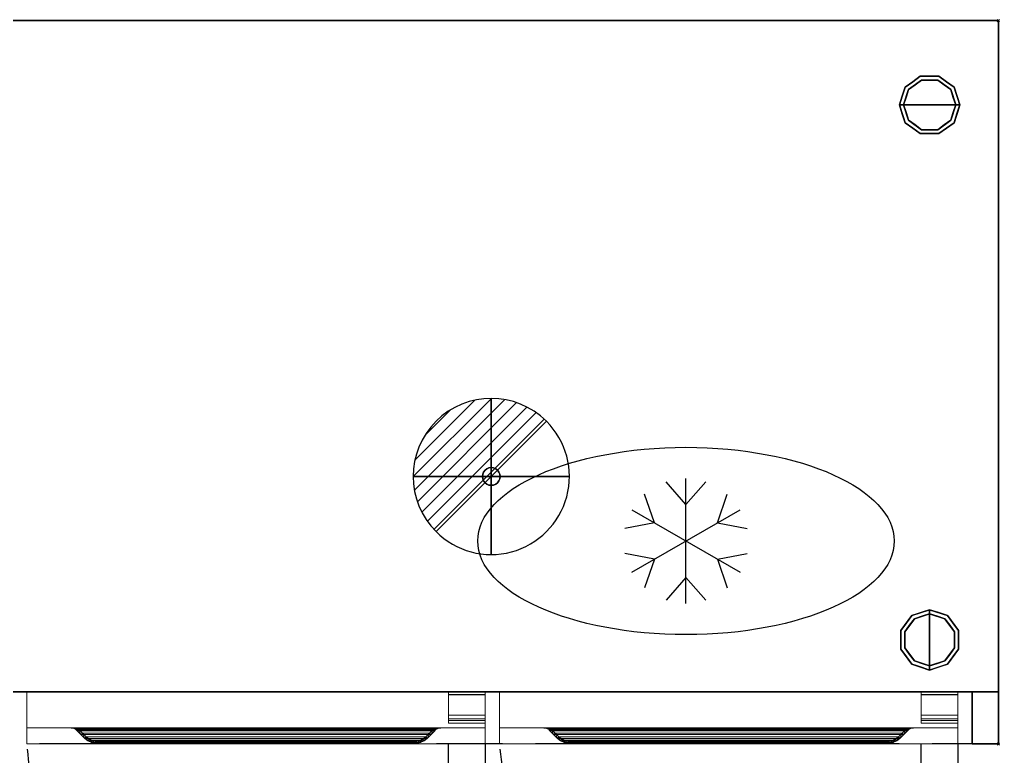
# Model space of a CAD drawing. Header units: millimetres. Extents: x -1 to 2250, y -1098 to 1.
# Drawn here: x 1309 to 2250, y -707 to 1 of the extents above; entities that cross this region are included whole.
import ezdxf

# ---------------------------------------------------------------- set-up
doc = ezdxf.new("R2010")
doc.units = ezdxf.units.MM
doc.header["$PDMODE"] = 3
doc.linetypes.add('NASCOSTA', pattern=[9.525, 6.35, -3.175])
for name, color, linetype in [('IQ_200_3D', 1, 'Continuous'), ('IQ_204_2D', 7, 'Continuous'), ('IQ_204_3D', 7, 'Continuous'), ('IQ_CON_DRAIN_INT', 7, 'Continuous'), ('IQ_INS_3D', 3, 'Continuous')]:
    doc.layers.add(name, color=color, linetype=linetype)

# ---------------------------------------------------------------- blocks, each defined once
blk = doc.blocks.new('hpp_sd_r_2d')
at = {"layer": 'IQ_204_2D', "linetype": 'NASCOSTA', "ltscale": 10}
for p, q in [((405, -403), (405, 0)), ((440, 0), (440, -403)), ((440, -403), (405, -403))]:
    blk.add_line(p, q, dxfattribs=at)
blk.add_arc((441, 38.39), 442.86, 185.62267, 265.33696, dxfattribs=at)
blk = doc.blocks.new('hpp_sd_r_3d')
at = {"layer": 'IQ_200_3D', "lineweight": 9}
mesh = blk.add_polyface(dxfattribs=at)
corners = [(0, -50, 568.83), (0, -50, 47), (0, 0, 47), (0, 0, 675), (0, -34.6, 675), (0, -34.6, 626.33)]
mesh.append_faces([[corners[k] for k in face] for face in [(5, 3, 0)]], dxfattribs={"vtx0": -1, "vtx1": -1})
mesh.append_faces([[corners[k] for k in face] for face in [(5, 4, 3)]], dxfattribs={"vtx2": -1})
mesh.append_faces([[corners[k] for k in face] for face in [(3, 2, 1, 0)]], dxfattribs={"vtx3": -1})
mesh = blk.add_polyface(dxfattribs=at)
corners = [(0, 0, 47), (0, -50, 47), (440, -50, 47), (440, 0, 47)]
mesh.append_faces([[corners[k] for k in face] for face in [(3, 2, 1, 0)]])
mesh = blk.add_polyface(dxfattribs=at)
corners = [(0, 0, 675), (0, 0, 47), (440, 0, 47), (440, 0, 675)]
mesh.append_faces([[corners[k] for k in face] for face in [(3, 2, 1, 0)]])
mesh = blk.add_polyface(dxfattribs=at)
corners = [(0, -34.6, 675), (0, 0, 675), (440, 0, 675), (440, -34.6, 675)]
mesh.append_faces([[corners[k] for k in face] for face in [(3, 2, 1, 0)]])
mesh = blk.add_polyface(dxfattribs=at)
corners = [(440, -50, 568.83), (440, -34.6, 626.33), (440, -34.6, 675), (440, 0, 675), (440, 0, 47), (440, -50, 47)]
mesh.append_faces([[corners[k] for k in face] for face in [(4, 3, 1, 0)]], dxfattribs={"vtx1": -1, "vtx3": -1})
mesh.append_faces([[corners[k] for k in face] for face in [(3, 2, 1), (0, 5, 4)]], dxfattribs={"vtx2": -1})
mesh = blk.add_polyface(dxfattribs=at)
corners = [(440, -34.6, 626.33), (0, -34.6, 626.33), (0, -34.6, 675), (440, -34.6, 675), (48.27, -34.6, 656.6), (391.73, -34.6, 656.6), (392.86, -34.6, 657.73), (395.04, -34.6, 659.62), (397.47, -34.6, 661.17), (400.09, -34.6, 662.35), (39.91, -34.6, 662.35), (42.53, -34.6, 661.17), (44.96, -34.6, 659.62), (47.14, -34.6, 657.73)]
mesh.append_faces([[corners[k] for k in face] for face in [(10, 13, 12, 11)]], dxfattribs={"vtx0": -1})
mesh.append_faces([[corners[k] for k in face] for face in [(13, 10, 1, 4)]], dxfattribs={"vtx0": -1, "vtx1": -1, "vtx2": -1})
mesh.append_faces([[corners[k] for k in face] for face in [(9, 3, 2, 10), (9, 0, 3)]], dxfattribs={"vtx0": -1, "vtx2": -1})
mesh.append_faces([[corners[k] for k in face] for face in [(7, 6, 9, 8)]], dxfattribs={"vtx1": -1})
mesh.append_faces([[corners[k] for k in face] for face in [(2, 1, 10)]], dxfattribs={"vtx1": -1, "vtx2": -1})
mesh.append_faces([[corners[k] for k in face] for face in [(6, 5, 0, 9)]], dxfattribs={"vtx1": -1, "vtx2": -1, "vtx3": -1})
mesh.append_faces([[corners[k] for k in face] for face in [(1, 0, 5, 4)]], dxfattribs={"vtx1": -1, "vtx3": -1})
mesh = blk.add_polyface(dxfattribs=at)
corners = [(0, -50, 568.83), (0, -34.6, 626.33), (440, -34.6, 626.33), (440, -50, 568.83)]
mesh.append_faces([[corners[k] for k in face] for face in [(3, 2, 1, 0)]])
mesh = blk.add_polyface(dxfattribs=at)
corners = [(48.27, -37.26, 656.6), (47.73, -36.73, 657.14), (47.14, -36.25, 657.73), (45.05, -35.22, 659.55), (42.6, -34.74, 661.13), (39.91, -34.6, 662.35), (400.09, -34.6, 662.35), (397.4, -34.74, 661.13), (394.95, -35.22, 659.55), (392.86, -36.25, 657.73), (392.27, -36.73, 657.14), (391.73, -37.26, 656.6)]
mesh.append_faces([[corners[k] for k in face] for face in [(5, 4, 7, 6)]], dxfattribs={"vtx1": -1})
mesh.append_faces([[corners[k] for k in face] for face in [(4, 3, 8, 7), (9, 8, 3, 2), (2, 1, 10, 9)]], dxfattribs={"vtx1": -1, "vtx3": -1})
mesh.append_faces([[corners[k] for k in face] for face in [(1, 0, 11, 10)]], dxfattribs={"vtx3": -1})
mesh = blk.add_polyface(dxfattribs=at)
corners = [(39.91, -34.6, 662.35), (42.6, -34.74, 661.13), (45.05, -35.22, 659.55), (47.14, -36.25, 657.73), (47.14, -34.6, 657.73), (44.96, -34.6, 659.62), (42.53, -34.6, 661.17), (41, -34.66, 661.86), (47.14, -35.09, 657.73), (41.02, -34.6, 661.85)]
mesh.append_faces([[corners[k] for k in face] for face in [(8, 5, 4)]], dxfattribs={"vtx0": -1})
mesh.append_faces([[corners[k] for k in face] for face in [(2, 5, 8)]], dxfattribs={"vtx0": -1, "vtx1": -1, "vtx2": -1})
mesh.append_faces([[corners[k] for k in face] for face in [(1, 6, 5), (6, 1, 7)]], dxfattribs={"vtx0": -1, "vtx2": -1})
mesh.append_faces([[corners[k] for k in face] for face in [(2, 1, 5), (9, 6, 7)]], dxfattribs={"vtx1": -1, "vtx2": -1})
mesh.append_faces([[corners[k] for k in face] for face in [(8, 3, 2), (7, 0, 9)]], dxfattribs={"vtx2": -1})
mesh = blk.add_polyface(dxfattribs=at)
corners = [(47.14, -34.6, 657.73), (47.14, -36.25, 657.73), (47.73, -36.73, 657.14), (48.27, -37.26, 656.6), (51.89, -41.01, 652.98), (55.64, -44.62, 649.23), (58.6, -46.91, 646.27), (61.95, -48.61, 642.92), (65.55, -49.65, 639.32), (69.28, -50, 635.59), (83.58, -50, 621.29), (83.58, -48, 621.29), (69.28, -48, 635.59), (65.92, -47.68, 638.95), (62.68, -46.75, 642.19), (59.67, -45.22, 645.2), (57, -43.16, 647.87), (53.3, -39.59, 651.57), (49.73, -35.89, 655.14), (49.03, -35.21, 655.84), (48.27, -34.6, 656.6)]
mesh.append_faces([[corners[k] for k in face] for face in [(8, 13, 9), (6, 15, 7), (14, 7, 15), (3, 18, 4), (19, 2, 20)]], dxfattribs={"vtx0": -1, "vtx1": -1})
mesh.append_faces([[corners[k] for k in face] for face in [(9, 13, 12), (14, 8, 7), (19, 3, 2), (20, 2, 1)]], dxfattribs={"vtx0": -1, "vtx2": -1})
mesh.append_faces([[corners[k] for k in face] for face in [(16, 15, 6), (14, 13, 8), (17, 16, 5), (6, 5, 16), (18, 17, 4), (5, 4, 17), (19, 18, 3)]], dxfattribs={"vtx1": -1, "vtx2": -1})
mesh.append_faces([[corners[k] for k in face] for face in [(1, 0, 20)]], dxfattribs={"vtx2": -1})
mesh.append_faces([[corners[k] for k in face] for face in [(12, 11, 10, 9)]], dxfattribs={"vtx3": -1})
mesh = blk.add_polyface(dxfattribs=at)
corners = [(390.27, -35.89, 655.14), (390.97, -35.21, 655.84), (391.73, -34.6, 656.6), (48.27, -34.6, 656.6), (49.03, -35.21, 655.84), (49.73, -35.89, 655.14)]
mesh.append_faces([[corners[k] for k in face] for face in [(1, 0, 5, 4), (4, 3, 2, 1)]], dxfattribs={"vtx3": -1})
mesh = blk.add_polyface(dxfattribs=at)
corners = [(391.73, -37.26, 656.6), (388.11, -41.01, 652.98), (384.36, -44.62, 649.23), (55.64, -44.62, 649.23), (51.89, -41.01, 652.98), (48.27, -37.26, 656.6)]
mesh.append_faces([[corners[k] for k in face] for face in [(1, 0, 5, 4), (4, 3, 2, 1)]], dxfattribs={"vtx3": -1})
mesh = blk.add_polyface(dxfattribs=at)
corners = [(383, -43.16, 647.87), (386.7, -39.59, 651.57), (390.27, -35.89, 655.14), (49.73, -35.89, 655.14), (53.3, -39.59, 651.57), (57, -43.16, 647.87)]
mesh.append_faces([[corners[k] for k in face] for face in [(1, 0, 5, 4), (4, 3, 2, 1)]], dxfattribs={"vtx3": -1})
mesh = blk.add_polyface(dxfattribs=at)
corners = [(391.73, -34.6, 656.6), (390.97, -35.21, 655.84), (390.27, -35.89, 655.14), (386.7, -39.59, 651.57), (383, -43.16, 647.87), (380.33, -45.22, 645.2), (377.32, -46.75, 642.19), (374.08, -47.68, 638.95), (370.72, -48, 635.59), (356.42, -48, 621.29), (356.42, -50, 621.29), (370.72, -50, 635.59), (374.45, -49.65, 639.32), (378.05, -48.61, 642.92), (381.4, -46.91, 646.27), (384.36, -44.62, 649.23), (388.11, -41.01, 652.98), (391.73, -37.26, 656.6), (392.27, -36.73, 657.14), (392.86, -36.25, 657.73), (392.86, -34.6, 657.73)]
mesh.append_faces([[corners[k] for k in face] for face in [(8, 11, 10, 9)]], dxfattribs={"vtx0": -1})
mesh.append_faces([[corners[k] for k in face] for face in [(4, 14, 5), (18, 0, 19), (0, 18, 1), (3, 15, 4), (14, 4, 15)]], dxfattribs={"vtx0": -1, "vtx1": -1})
mesh.append_faces([[corners[k] for k in face] for face in [(6, 13, 12), (13, 6, 5), (11, 8, 7), (7, 12, 11), (2, 17, 16)]], dxfattribs={"vtx0": -1, "vtx2": -1})
mesh.append_faces([[corners[k] for k in face] for face in [(14, 13, 5), (7, 6, 12), (18, 17, 1), (16, 15, 3), (3, 2, 16), (2, 1, 17)]], dxfattribs={"vtx1": -1, "vtx2": -1})
mesh.append_faces([[corners[k] for k in face] for face in [(0, 20, 19)]], dxfattribs={"vtx2": -1})
mesh = blk.add_polyface(dxfattribs=at)
corners = [(392.86, -34.6, 657.73), (392.86, -36.25, 657.73), (394.95, -35.22, 659.55), (397.4, -34.74, 661.13), (400.09, -34.6, 662.35), (397.47, -34.6, 661.17), (395.04, -34.6, 659.62), (392.86, -35.09, 657.73), (399, -34.66, 661.86), (398.98, -34.6, 661.85)]
mesh.append_faces([[corners[k] for k in face] for face in [(6, 7, 0), (7, 2, 1)]], dxfattribs={"vtx0": -1})
mesh.append_faces([[corners[k] for k in face] for face in [(2, 7, 6)]], dxfattribs={"vtx0": -1, "vtx1": -1, "vtx2": -1})
mesh.append_faces([[corners[k] for k in face] for face in [(8, 5, 9)]], dxfattribs={"vtx0": -1, "vtx2": -1})
mesh.append_faces([[corners[k] for k in face] for face in [(8, 3, 5), (6, 5, 3), (3, 2, 6)]], dxfattribs={"vtx1": -1, "vtx2": -1})
mesh.append_faces([[corners[k] for k in face] for face in [(9, 4, 8)]], dxfattribs={"vtx2": -1})
mesh = blk.add_polyface(dxfattribs=at)
corners = [(384.36, -44.62, 649.23), (381.4, -46.91, 646.27), (378.05, -48.61, 642.92), (374.45, -49.65, 639.32), (370.72, -50, 635.59), (69.28, -50, 635.59), (65.55, -49.65, 639.32), (61.95, -48.61, 642.92), (58.6, -46.91, 646.27), (55.64, -44.62, 649.23)]
mesh.append_faces([[corners[k] for k in face] for face in [(4, 3, 6, 5)]], dxfattribs={"vtx1": -1})
mesh.append_faces([[corners[k] for k in face] for face in [(2, 1, 8, 7), (7, 6, 3, 2)]], dxfattribs={"vtx1": -1, "vtx3": -1})
mesh.append_faces([[corners[k] for k in face] for face in [(1, 0, 9, 8)]], dxfattribs={"vtx3": -1})
mesh = blk.add_polyface(dxfattribs=at)
corners = [(370.72, -48, 635.59), (374.08, -47.68, 638.95), (377.32, -46.75, 642.19), (380.33, -45.22, 645.2), (383, -43.16, 647.87), (57, -43.16, 647.87), (59.67, -45.22, 645.2), (62.68, -46.75, 642.19), (65.92, -47.68, 638.95), (69.28, -48, 635.59)]
mesh.append_faces([[corners[k] for k in face] for face in [(9, 8, 1, 0)]], dxfattribs={"vtx1": -1})
mesh.append_faces([[corners[k] for k in face] for face in [(2, 1, 8, 7), (7, 6, 3, 2)]], dxfattribs={"vtx1": -1, "vtx3": -1})
mesh.append_faces([[corners[k] for k in face] for face in [(6, 5, 4, 3)]], dxfattribs={"vtx3": -1})
mesh = blk.add_polyface(dxfattribs=at)
corners = [(0, -50, 47), (0, -50, 568.83), (440, -50, 568.83), (440, -50, 47)]
mesh.append_faces([[corners[k] for k in face] for face in [(3, 2, 1, 0)]])
mesh = blk.add_polyface(dxfattribs=at)
corners = [(338.74, -48, 613.97), (345.21, -48, 614.82), (351.24, -48, 617.32), (356.42, -48, 621.29), (370.72, -48, 635.59), (69.28, -48, 635.59), (83.58, -48, 621.29), (88.76, -48, 617.32), (94.79, -48, 614.82), (101.26, -48, 613.97)]
mesh.append_faces([[corners[k] for k in face] for face in [(6, 9, 8, 7)]], dxfattribs={"vtx0": -1})
mesh.append_faces([[corners[k] for k in face] for face in [(4, 9, 6, 5)]], dxfattribs={"vtx0": -1, "vtx1": -1})
mesh.append_faces([[corners[k] for k in face] for face in [(9, 4, 3, 0)]], dxfattribs={"vtx0": -1, "vtx2": -1})
mesh.append_faces([[corners[k] for k in face] for face in [(2, 1, 0, 3)]], dxfattribs={"vtx2": -1})
mesh = blk.add_polyface(dxfattribs=at)
corners = [(370.72, -50, 635.59), (356.42, -50, 621.29), (351.24, -50, 617.32), (345.21, -50, 614.82), (338.74, -50, 613.97), (101.26, -50, 613.97), (94.79, -50, 614.82), (88.76, -50, 617.32), (83.58, -50, 621.29), (69.28, -50, 635.59)]
mesh.append_faces([[corners[k] for k in face] for face in [(2, 4, 3), (6, 8, 7)]], dxfattribs={"vtx0": -1})
mesh.append_faces([[corners[k] for k in face] for face in [(5, 4, 0, 9), (6, 5, 9, 8)]], dxfattribs={"vtx1": -1, "vtx3": -1})
mesh.append_faces([[corners[k] for k in face] for face in [(2, 1, 0, 4)]], dxfattribs={"vtx2": -1, "vtx3": -1})
mesh = blk.add_polyface(dxfattribs=at)
corners = [(83.58, -50, 621.29), (88.76, -50, 617.32), (94.79, -50, 614.82), (101.26, -50, 613.97), (101.26, -48, 613.97), (94.79, -48, 614.82), (88.76, -48, 617.32), (83.58, -48, 621.29)]
mesh.append_faces([[corners[k] for k in face] for face in [(7, 6, 1, 0)]], dxfattribs={"vtx1": -1})
mesh.append_faces([[corners[k] for k in face] for face in [(6, 5, 2, 1)]], dxfattribs={"vtx1": -1, "vtx3": -1})
mesh.append_faces([[corners[k] for k in face] for face in [(5, 4, 3, 2)]], dxfattribs={"vtx3": -1})
mesh = blk.add_polyface(dxfattribs=at)
corners = [(101.26, -50, 613.97), (338.74, -50, 613.97), (338.74, -48, 613.97), (101.26, -48, 613.97)]
mesh.append_faces([[corners[k] for k in face] for face in [(3, 2, 1, 0)]])
mesh = blk.add_polyface(dxfattribs=at)
corners = [(356.42, -48, 621.29), (351.24, -48, 617.32), (345.21, -48, 614.82), (338.74, -48, 613.97), (338.74, -50, 613.97), (345.21, -50, 614.82), (351.24, -50, 617.32), (356.42, -50, 621.29)]
mesh.append_faces([[corners[k] for k in face] for face in [(3, 2, 5, 4)]], dxfattribs={"vtx1": -1})
mesh.append_faces([[corners[k] for k in face] for face in [(2, 1, 6, 5)]], dxfattribs={"vtx1": -1, "vtx3": -1})
mesh.append_faces([[corners[k] for k in face] for face in [(1, 0, 7, 6)]], dxfattribs={"vtx3": -1})
at = {"layer": 'IQ_204_3D', "lineweight": 9}
mesh = blk.add_polyface(dxfattribs=at)
corners = [(405, -22.26, 38), (405, -27.5, 38), (405, -27.5, 44.5), (405, -30, 44.5), (405, -30, 35.5), (405, -2.5, 35.5), (405, -2.5, 15.5), (405, 0, 15.5), (405, 0, 38), (405, -26, 44.5), (405, -2.5, 44.5), (405, -2.5, 41.25), (405, 0, 41.25), (405, 0, 47), (405, -26, 47), (405, -2.95, 676), (405, 0, 676), (405, 0, 688.5), (405, -2.5, 688.5), (405, -2.5, 678.5), (405, -26, 678.5), (405, -26, 676)]
mesh.append_faces([[corners[k] for k in face] for face in [(13, 10, 9, 14), (19, 15, 21, 20), (16, 19, 18, 17)]], dxfattribs={"vtx0": -1})
mesh.append_faces([[corners[k] for k in face] for face in [(19, 16, 15)]], dxfattribs={"vtx0": -1, "vtx2": -1})
mesh.append_faces([[corners[k] for k in face] for face in [(0, 8, 5)]], dxfattribs={"vtx1": -1, "vtx2": -1})
mesh.append_faces([[corners[k] for k in face] for face in [(5, 4, 1, 0)]], dxfattribs={"vtx1": -1, "vtx3": -1})
mesh.append_faces([[corners[k] for k in face] for face in [(4, 3, 2, 1), (8, 7, 6, 5), (13, 12, 11, 10)]], dxfattribs={"vtx3": -1})
mesh = blk.add_polyface(dxfattribs=at)
corners = [(405, 0, 15.5), (405, -2.5, 15.5), (440, -2.5, 15.5), (440, 0, 15.5)]
mesh.append_faces([[corners[k] for k in face] for face in [(3, 2, 1, 0)]])
mesh = blk.add_polyface(dxfattribs=at)
corners = [(405, 0, 38), (405, 0, 15.5), (440, 0, 15.5), (440, 0, 38)]
mesh.append_faces([[corners[k] for k in face] for face in [(3, 2, 1, 0)]])
mesh = blk.add_polyface(dxfattribs=at)
corners = [(405, -22.26, 38), (405, 0, 38), (440, 0, 38), (440, -22.26, 38)]
mesh.append_faces([[corners[k] for k in face] for face in [(3, 2, 1, 0)]])
mesh = blk.add_polyface(dxfattribs=at)
corners = [(405, 0, 47), (405, 0, 41.25), (440, 0, 41.25), (440, 0, 47)]
mesh.append_faces([[corners[k] for k in face] for face in [(3, 2, 1, 0)]])
mesh = blk.add_polyface(dxfattribs=at)
corners = [(405, -26, 47), (405, 0, 47), (440, 0, 47), (440, -26, 47)]
mesh.append_faces([[corners[k] for k in face] for face in [(3, 2, 1, 0)]])
mesh = blk.add_polyface(dxfattribs=at)
corners = [(405, 0, 41.25), (405, -2.5, 41.25), (440, -2.5, 41.25), (440, 0, 41.25)]
mesh.append_faces([[corners[k] for k in face] for face in [(3, 2, 1, 0)]])
mesh = blk.add_polyface(dxfattribs=at)
corners = [(405, 0, 676), (405, -2.95, 676), (440, -2.95, 676), (440, 0, 676)]
mesh.append_faces([[corners[k] for k in face] for face in [(3, 2, 1, 0)]])
mesh = blk.add_polyface(dxfattribs=at)
corners = [(405, 0, 688.5), (405, 0, 676), (440, 0, 676), (440, 0, 688.5)]
mesh.append_faces([[corners[k] for k in face] for face in [(3, 2, 1, 0)]])
mesh = blk.add_polyface(dxfattribs=at)
corners = [(405, -2.5, 688.5), (405, 0, 688.5), (440, 0, 688.5), (440, -2.5, 688.5)]
mesh.append_faces([[corners[k] for k in face] for face in [(3, 2, 1, 0)]])
mesh = blk.add_polyface(dxfattribs=at)
corners = [(405, -2.5, 35.5), (405, -30, 35.5), (440, -30, 35.5), (440, -2.5, 35.5)]
mesh.append_faces([[corners[k] for k in face] for face in [(3, 2, 1, 0)]])
mesh = blk.add_polyface(dxfattribs=at)
corners = [(405, -2.5, 15.5), (405, -2.5, 35.5), (440, -2.5, 35.5), (440, -2.5, 15.5)]
mesh.append_faces([[corners[k] for k in face] for face in [(3, 2, 1, 0)]])
mesh = blk.add_polyface(dxfattribs=at)
corners = [(405, -2.5, 44.5), (405, -26, 44.5), (440, -26, 44.5), (440, -2.5, 44.5)]
mesh.append_faces([[corners[k] for k in face] for face in [(3, 2, 1, 0)]])
mesh = blk.add_polyface(dxfattribs=at)
corners = [(405, -2.5, 41.25), (405, -2.5, 44.5), (440, -2.5, 44.5), (440, -2.5, 41.25)]
mesh.append_faces([[corners[k] for k in face] for face in [(3, 2, 1, 0)]])
mesh = blk.add_polyface(dxfattribs=at)
corners = [(405, -2.5, 678.5), (405, -2.5, 688.5), (440, -2.5, 688.5), (440, -2.5, 678.5)]
mesh.append_faces([[corners[k] for k in face] for face in [(3, 2, 1, 0)]])
mesh = blk.add_polyface(dxfattribs=at)
corners = [(405, -26, 678.5), (405, -2.5, 678.5), (440, -2.5, 678.5), (440, -26, 678.5)]
mesh.append_faces([[corners[k] for k in face] for face in [(3, 2, 1, 0)]])
mesh = blk.add_polyface(dxfattribs=at)
corners = [(405, -2.95, 676), (405, -26, 676), (440, -26, 676), (440, -2.95, 676)]
mesh.append_faces([[corners[k] for k in face] for face in [(3, 2, 1, 0)]])
mesh = blk.add_polyface(dxfattribs=at)
corners = [(440, -22.26, 38), (440, 0, 38), (440, 0, 15.5), (440, -2.5, 15.5), (440, -2.5, 35.5), (440, -30, 35.5), (440, -30, 44.5), (440, -27.5, 44.5), (440, -27.5, 38), (440, -26, 44.5), (440, -26, 47), (440, 0, 47), (440, 0, 41.25), (440, -2.5, 41.25), (440, -2.5, 44.5), (440, -2.95, 676), (440, -26, 676), (440, -26, 678.5), (440, -2.5, 678.5), (440, -2.5, 688.5), (440, 0, 688.5), (440, 0, 676)]
mesh.append_faces([[corners[k] for k in face] for face in [(5, 8, 7, 6), (11, 14, 13, 12)]], dxfattribs={"vtx0": -1})
mesh.append_faces([[corners[k] for k in face] for face in [(18, 15, 21)]], dxfattribs={"vtx0": -1, "vtx2": -1})
mesh.append_faces([[corners[k] for k in face] for face in [(19, 18, 21, 20), (16, 15, 18, 17)]], dxfattribs={"vtx1": -1})
mesh.append_faces([[corners[k] for k in face] for face in [(0, 8, 5)]], dxfattribs={"vtx1": -1, "vtx2": -1})
mesh.append_faces([[corners[k] for k in face] for face in [(5, 4, 1, 0)]], dxfattribs={"vtx1": -1, "vtx3": -1})
mesh.append_faces([[corners[k] for k in face] for face in [(3, 2, 1, 4)]], dxfattribs={"vtx2": -1})
mesh.append_faces([[corners[k] for k in face] for face in [(11, 10, 9, 14)]], dxfattribs={"vtx3": -1})
mesh = blk.add_polyface(dxfattribs=at)
corners = [(405, -27.5, 38), (405, -22.26, 38), (440, -22.26, 38), (440, -27.5, 38)]
mesh.append_faces([[corners[k] for k in face] for face in [(3, 2, 1, 0)]])
mesh = blk.add_polyface(dxfattribs=at)
corners = [(405, -26, 44.5), (405, -26, 47), (440, -26, 47), (440, -26, 44.5)]
mesh.append_faces([[corners[k] for k in face] for face in [(3, 2, 1, 0)]])
mesh = blk.add_polyface(dxfattribs=at)
corners = [(405, -26, 676), (405, -26, 678.5), (440, -26, 678.5), (440, -26, 676)]
mesh.append_faces([[corners[k] for k in face] for face in [(3, 2, 1, 0)]])
mesh = blk.add_polyface(dxfattribs=at)
corners = [(405, -27.5, 44.5), (405, -27.5, 38), (440, -27.5, 38), (440, -27.5, 44.5)]
mesh.append_faces([[corners[k] for k in face] for face in [(3, 2, 1, 0)]])
mesh = blk.add_polyface(dxfattribs=at)
corners = [(405, -30, 44.5), (405, -27.5, 44.5), (440, -27.5, 44.5), (440, -30, 44.5)]
mesh.append_faces([[corners[k] for k in face] for face in [(3, 2, 1, 0)]])
mesh = blk.add_polyface(dxfattribs=at)
corners = [(405, -30, 35.5), (405, -30, 44.5), (440, -30, 44.5), (440, -30, 35.5)]
mesh.append_faces([[corners[k] for k in face] for face in [(3, 2, 1, 0)]])
blk = doc.blocks.new('ice_ref')
at = {"layer": 'IQ_204_2D'}
for p, q in [((0, 35), (-19.12, 56.87)), ((0, -60), (0, 60)), ((0, 35), (19.12, 56.87)), ((-30.31, 17.5), (-39.7, 44.99)), ((30.31, 17.5), (39.7, 44.99)), ((-51.96, -30), (51.96, 30)), ((-51.96, 30), (51.96, -30)), ((-30.31, 17.5), (-58.81, 11.88)), ((30.31, 17.5), (58.81, 11.88)), ((-30.31, -17.5), (-58.81, -11.88)), ((-30.31, -17.5), (-39.7, -44.99)), ((30.31, -17.5), (58.81, -11.88)), ((30.31, -17.5), (39.7, -44.99)), ((0, -35), (-19.12, -56.87)), ((0, -35), (19.12, -56.87))]:
    blk.add_line(p, q, dxfattribs=at)
blk.add_ellipse((0, 0), major_axis=(-200, 0), ratio=0.45, dxfattribs=at)
blk = doc.blocks.new('*X1683')
at = {"color": 0}
for p, q in [((313.993, 2209.039), (321.505, 2216.552)), ((314.108, 2207.74), (322.804, 2216.436)), ((314.158, 2210.619), (319.926, 2216.386)), ((314.399, 2206.617), (323.928, 2216.145)), ((314.821, 2205.625), (324.919, 2215.723)), ((315.101, 2212.976), (317.568, 2215.443)), ((315.354, 2204.743), (325.801, 2215.191)), ((315.985, 2203.96), (326.584, 2214.559))]:
    blk.add_line(p, q, dxfattribs=at)
blk = doc.blocks.new('drain')
blk.add_line((-2.121, -2.121), (2.121, 2.121))
at = {"extrusion": (-1, 0, 0)}
blk.add_line((0, 2.121, -2.121), (0, -2.121, 2.121), dxfattribs=at)
at = {"extrusion": (0, -1, 0)}
blk.add_line((-2.121, 0, -2.121), (2.121, 0, 2.121), dxfattribs=at)
at = {"extrusion": (-1, 0, 0)}
for start, end in [(45, 225), (225, 45)]:
    blk.add_arc((0, 0), 3, start, end, dxfattribs=at)
for start, end in [(45, 225), (225, 45)]:
    blk.add_arc((0, 0), 3, start, end)
at = {"extrusion": (0, -1, 0)}
for start, end in [(45, 225), (225, 45)]:
    blk.add_arc((0, 0), 3, start, end, dxfattribs=at)
at = {"xscale": 0.4000000000000909, "yscale": 0.4000000000000909, "zscale": 0.4000000000000909}
blk.add_blockref('*X1683', (-128.597, -883.621), dxfattribs=at)
at = {"extrusion": (-1, 0, 0), "xscale": 0.3999999999999773, "yscale": 0.3999999999999773, "zscale": 0.3999999999999773}
blk.add_blockref('*X1683', (-128.597, -883.621), dxfattribs=at)
at = {"extrusion": (0, -1, 0), "xscale": 0.4000000000000909, "yscale": 0.4000000000000909, "zscale": 0.4000000000000909}
blk.add_blockref('*X1683', (-128.597, -883.621), dxfattribs=at)
blk = doc.blocks.new('iq_con_drain3d')
at = {"layer": 'IQ_204_3D'}
for points, invisible_edges in [([(-8.5, 0, -40), (-8.21, 2.2, -40), (-7.36, 4.25, -40), (-6.01, 6.01, -40)], 8), ([(6.01, 6.01, -40), (7.36, 4.25, -40), (-6.01, -6.01, -40), (-8.5, 0, -40)], 14), ([(-8.5, 0), (-8.21, 2.2), (-8.21, 2.2, -40), (-8.5, 0, -40)], 2), ([(-8.5, 0, -40), (-6.01, -6.01, -40), (-7.36, -4.25, -40), (-8.21, -2.2, -40)], 1), ([(-8.5, 0, -40), (-8.21, -2.2, -40), (-8.21, -2.2), (-8.5, 0)], 2), ([(-7.36, 4.25, -40), (-8.21, 2.2, -40), (-8.21, 2.2), (-7.36, 4.25)], 10), ([(-6.01, 6.01, -40), (-7.36, 4.25, -40), (-7.36, 4.25), (-6.01, 6.01)], 10), ([(0, 8.5, -40), (-6.01, 6.01, -40), (-4.25, 7.36, -40), (-2.2, 8.21, -40)], 1), ([(-4.25, 7.36, -40), (-6.01, 6.01, -40), (-6.01, 6.01), (-4.25, 7.36)], 10), ([(-2.2, 8.21, -40), (-4.25, 7.36, -40), (-4.25, 7.36), (-2.2, 8.21)], 10), ([(0, 8.5, -40), (-2.2, 8.21, -40), (-2.2, 8.21), (0, 8.5)], 10), ([(0, 8.5, -40), (2.2, 8.21, -40), (4.25, 7.36, -40), (6.01, 6.01, -40)], 8), ([(0, 8.5), (2.2, 8.21), (2.2, 8.21, -40), (0, 8.5, -40)], 10), ([(4.25, 7.36, -40), (2.2, 8.21, -40), (2.2, 8.21), (4.25, 7.36)], 10), ([(6.01, 6.01, -40), (4.25, 7.36, -40), (4.25, 7.36), (6.01, 6.01)], 10), ([(7.36, 4.25, -40), (6.01, 6.01, -40), (6.01, 6.01), (7.36, 4.25)], 10), ([(8.5, 0, -40), (6.01, -6.01, -40), (7.36, 4.25, -40), (8.21, 2.2, -40)], 3), ([(8.5, 0, -40), (8.21, -2.2, -40), (7.36, -4.25, -40), (6.01, -6.01, -40)], 8), ([(8.21, 2.2, -40), (7.36, 4.25, -40), (7.36, 4.25), (8.21, 2.2)], 10), ([(8.5, 0, -40), (8.21, 2.2, -40), (8.21, 2.2), (8.5, 0)], 2), ([(8.5, 0), (8.21, -2.2), (8.21, -2.2, -40), (8.5, 0, -40)], 2), ([(-8.21, -2.2, -40), (-7.36, -4.25, -40), (-7.36, -4.25), (-8.21, -2.2)], 10), ([(-7.36, -4.25, -40), (-6.01, -6.01, -40), (-6.01, -6.01), (-7.36, -4.25)], 10), ([(0, -8.5, -40), (-2.2, -8.21, -40), (-4.25, -7.36, -40), (-6.01, -6.01, -40)], 8), ([(-6.01, -6.01, -40), (-4.25, -7.36, -40), (-4.25, -7.36), (-6.01, -6.01)], 10), ([(-4.25, -7.36, -40), (-2.2, -8.21, -40), (-2.2, -8.21), (-4.25, -7.36)], 10), ([(0, -8.5), (-2.2, -8.21), (-2.2, -8.21, -40), (0, -8.5, -40)], 10), ([(4.25, -7.36, -40), (2.2, -8.21, -40), (0, -8.5, -40), (6.01, -6.01, -40)], 4), ([(0, -8.5, -40), (2.2, -8.21, -40), (2.2, -8.21), (0, -8.5)], 10), ([(2.2, -8.21, -40), (4.25, -7.36, -40), (4.25, -7.36), (2.2, -8.21)], 10), ([(4.25, -7.36, -40), (6.01, -6.01, -40), (6.01, -6.01), (4.25, -7.36)], 10), ([(6.01, -6.01, -40), (7.36, -4.25, -40), (7.36, -4.25), (6.01, -6.01)], 10), ([(7.36, -4.25, -40), (8.21, -2.2, -40), (8.21, -2.2), (7.36, -4.25)], 10)]:
    blk.add_3dface(points, dxfattribs=dict(at, invisible_edges=invisible_edges))

msp = doc.modelspace()

# ---------------------------------------------------------------- linework, layer by layer
at = {"layer": 'IQ_200_3D'}
for points in [[(2249, -645, 150), (0, -645, 150), (0, 0, 150), (2249, 0, 150)], [(2249, 0, 150), (0, 0, 150), (0, 0, 850), (2249, 0, 850)], [(2249, -645, 198), (2249, -695, 198), (2224, -695, 198), (2224, -645, 198)], [(2224, -645, 850), (2224, -645, 198), (2224, -695, 198), (2224, -695, 850)], [(2224, -695, 850), (2224, -695, 198), (2249, -695, 198), (2249, -695, 850)]]:
    msp.add_3dface(points, dxfattribs=at)
for points, invisible_edges in [([(2249, -645, 198), (2249, 0, 850), (2249, -695, 850), (2249, -695, 198)], 1), ([(2249, 0, 150), (2249, 0, 850), (2249, -645, 198), (2249, -645, 150)], 2), ([(25, -645, 198), (0, -645, 198), (0, -645, 150), (2249, -645, 150)], 8), ([(2249, -645, 150), (2249, -645, 198), (2224, -645, 198), (25, -645, 198)], 12), ([(2224, -645, 198), (2224, -645, 850), (25, -645, 850), (25, -645, 198)], 8), ([(2224, -645, 198), (2224, -645, 850), (25, -645, 850), (25, -645, 198)], 4)]:
    msp.add_3dface(points, dxfattribs=dict(at, invisible_edges=invisible_edges))
at = {"layer": 'IQ_204_2D', "linetype": 'NASCOSTA', "ltscale": 10}
msp.add_line((0, -645), (2249, -645), dxfattribs=at)
at = {"layer": 'IQ_204_2D', "color": 7, "linetype": 'NASCOSTA', "ltscale": 10}
msp.add_lwpolyline([(0, 0), (2249, 0), (2249, -695), (0, -695)], close=True, dxfattribs=at)
at = {"layer": 'IQ_204_3D'}
for points, invisible_edges in [([(2159.54, -63.95, 25), (2174.04, -53.42, 25), (2175.27, -57.22, 25), (2162.77, -66.31, 25)], 10), ([(2166.79, -58.69, 150), (2174.04, -53.42, 150), (2174.04, -53.42, 25), (2166.79, -58.69, 25)], 10), ([(2183, -53.42, 25), (2174.04, -53.42, 25), (2174.04, -53.42, 150), (2183, -53.42, 150)], 10), ([(2174.04, -53.42, 25), (2191.96, -53.42, 25), (2190.73, -57.22, 25), (2175.27, -57.22, 25)], 10), ([(2191.96, -53.42, 25), (2183, -53.42, 25), (2183, -53.42, 150), (2191.96, -53.42, 150)], 10), ([(2190.73, -57.22, 25), (2191.96, -53.42, 25), (2206.46, -63.95, 25), (2203.23, -66.31, 25)], 5), ([(2191.96, -53.42, 150), (2199.21, -58.69, 150), (2199.21, -58.69, 25), (2191.96, -53.42, 25)], 10), ([(2154, -81, 25), (2159.54, -63.95, 25), (2162.77, -66.31, 25), (2158, -81, 25)], 2), ([(2159.54, -63.95, 25), (2156.77, -72.48, 25), (2156.77, -72.48, 150), (2159.54, -63.95, 150)], 10), ([(2175.27, -57.22), (2183, -81), (2158, -81), (2162.77, -66.31)], 1), ([(2159.54, -63.95, 150), (2166.79, -58.69, 150), (2166.79, -58.69, 25), (2159.54, -63.95, 25)], 10), ([(2162.77, -66.31), (2162.77, -66.31, 25), (2169.02, -61.76, 25), (2169.02, -61.76)], 5), ([(2169.02, -61.76), (2169.02, -61.76, 25), (2175.27, -57.22, 25), (2175.27, -57.22)], 5), ([(2175.27, -57.22), (2175.27, -57.22, 25), (2183, -57.22, 25), (2183, -57.22)], 5), ([(2183, -81), (2183, -81), (2175.27, -57.22), (2190.73, -57.22)], 11), ([(2183, -57.22), (2183, -57.22, 25), (2190.73, -57.22, 25), (2190.73, -57.22)], 5), ([(2208, -81), (2183, -81), (2190.73, -57.22), (2203.23, -66.31)], 2), ([(2196.98, -61.76), (2190.73, -57.22), (2190.73, -57.22, 25), (2196.98, -61.76, 25)], 10), ([(2203.23, -66.31), (2196.98, -61.76), (2196.98, -61.76, 25), (2203.23, -66.31, 25)], 10), ([(2206.46, -63.95, 25), (2199.21, -58.69, 25), (2199.21, -58.69, 150), (2206.46, -63.95, 150)], 10), ([(2203.23, -66.31, 25), (2206.46, -63.95, 25), (2212, -81, 25), (2208, -81, 25)], 1), ([(2206.46, -63.95, 25), (2206.46, -63.95, 25), (2206.46, -63.95, 150), (2208.07, -68.92, 25)], 6), ([(2209.23, -72.48, 150), (2209.23, -72.48, 150), (2208.07, -68.92, 25), (2206.46, -63.95, 150)], 6), ([(2156.77, -72.48, 150), (2156.77, -72.48, 25), (2154, -81, 25), (2154, -81, 150)], 1), ([(2158, -81), (2158, -81, 25), (2160.39, -73.65, 25), (2160.39, -73.65)], 4), ([(2160.39, -73.65), (2160.39, -73.65, 25), (2162.77, -66.31, 25), (2162.77, -66.31)], 5), ([(2205.68, -73.87), (2205.68, -73.87), (2203.23, -66.31), (2205.61, -73.65, 25)], 13), ([(2203.23, -66.31, 25), (2203.23, -66.31, 25), (2205.61, -73.65, 25), (2203.23, -66.31)], 13), ([(2205.61, -73.65, 25), (2205.61, -73.65, 25), (2208, -81, 25), (2205.68, -73.87)], 13), ([(2208, -81, 25), (2208, -81, 25), (2208, -81), (2205.68, -73.87)], 9), ([(2209.23, -72.48, 150), (2209.23, -72.48, 150), (2209.69, -73.88, 25), (2208.07, -68.92, 25)], 11), ([(2209.23, -72.48, 150), (2209.23, -72.48, 150), (2212, -81, 150), (2209.69, -73.88, 25)], 13), ([(2212, -81, 150), (2212, -81, 150), (2212, -81, 25), (2209.69, -73.88, 25)], 9), ([(2154, -81, 150), (2154, -81, 150), (2154, -81, 25), (2156.31, -88.12, 25)], 9), ([(2156.77, -89.52, 150), (2156.77, -89.52, 150), (2154, -81, 150), (2156.31, -88.12, 25)], 13), ([(2154, -81, 25), (2158, -81, 25), (2162.77, -95.69, 25), (2159.54, -98.05, 25)], 4), ([(2160.39, -88.35, 25), (2160.39, -88.35, 25), (2158, -81, 25), (2160.32, -88.13)], 13), ([(2158, -81, 25), (2158, -81, 25), (2158, -81), (2160.32, -88.13)], 9), ([(2158, -81), (2183, -81), (2175.27, -104.78), (2162.77, -95.69)], 2), ([(2175.27, -104.78), (2175.27, -104.78), (2183, -81), (2190.73, -104.78)], 6), ([(2190.73, -104.78), (2183, -81), (2208, -81), (2203.23, -95.69)], 1), ([(2203.23, -95.69, 25), (2208, -81, 25), (2212, -81, 25), (2206.46, -98.05, 25)], 8), ([(2208, -81, 25), (2208, -81, 25), (2205.61, -88.35, 25), (2205.68, -88.13)], 13), ([(2205.68, -88.13), (2205.68, -88.13), (2208, -81), (2208, -81, 25)], 9), ([(2209.23, -89.52, 25), (2209.23, -89.52, 25), (2212, -81, 25), (2209.69, -88.12, 150)], 13), ([(2212, -81, 150), (2212, -81, 150), (2209.69, -88.12, 150), (2212, -81, 25)], 4), ([(2156.77, -89.52, 150), (2156.77, -89.52, 150), (2156.31, -88.12, 25), (2157.93, -93.08, 25)], 11), ([(2156.77, -89.52, 150), (2156.77, -89.52, 150), (2157.93, -93.08, 25), (2159.54, -98.05, 150)], 6), ([(2159.54, -98.05, 25), (2159.54, -98.05, 25), (2159.54, -98.05, 150), (2157.93, -93.08, 25)], 6), ([(2160.32, -88.13), (2160.32, -88.13), (2162.77, -95.69), (2160.39, -88.35, 25)], 13), ([(2162.77, -95.69, 25), (2162.77, -95.69, 25), (2160.39, -88.35, 25), (2162.77, -95.69)], 13), ([(2205.68, -88.13), (2205.68, -88.13), (2205.61, -88.35, 25), (2203.23, -95.69)], 6), ([(2203.23, -95.69), (2203.23, -95.69), (2205.61, -88.35, 25), (2203.23, -95.69, 25)], 11), ([(2209.23, -89.52, 25), (2209.23, -89.52, 25), (2208.07, -93.08, 150), (2206.46, -98.05, 25)], 6), ([(2206.46, -98.05, 150), (2206.46, -98.05, 150), (2206.46, -98.05, 25), (2208.07, -93.08, 150)], 6), ([(2209.23, -89.52, 25), (2209.23, -89.52, 25), (2209.69, -88.12, 150), (2208.07, -93.08, 150)], 11), ([(2159.54, -98.05, 25), (2162.77, -95.69, 25), (2175.27, -104.78, 25), (2174.04, -108.58, 25)], 5), ([(2166.79, -103.31, 150), (2159.54, -98.05, 150), (2159.54, -98.05, 25), (2166.79, -103.31, 25)], 10), ([(2162.77, -95.69, 25), (2162.77, -95.69), (2169.02, -100.24), (2169.02, -100.24, 25)], 5), ([(2166.79, -103.31, 25), (2174.04, -108.58, 25), (2174.04, -108.58, 150), (2166.79, -103.31, 150)], 10), ([(2169.02, -100.24, 25), (2169.02, -100.24), (2175.27, -104.78), (2175.27, -104.78, 25)], 5), ([(2190.73, -104.78, 25), (2203.23, -95.69, 25), (2206.46, -98.05, 25), (2191.96, -108.58, 25)], 10), ([(2190.73, -104.78, 25), (2190.73, -104.78), (2196.98, -100.24), (2196.98, -100.24, 25)], 5), ([(2191.96, -108.58, 25), (2199.21, -103.31, 25), (2199.21, -103.31, 150), (2191.96, -108.58, 150)], 10), ([(2203.23, -95.69), (2203.23, -95.69, 25), (2196.98, -100.24, 25), (2196.98, -100.24)], 5), ([(2199.21, -103.31, 25), (2206.46, -98.05, 25), (2206.46, -98.05, 150), (2199.21, -103.31, 150)], 10), ([(2174.04, -108.58, 25), (2175.27, -104.78, 25), (2190.73, -104.78, 25), (2191.96, -108.58, 25)], 5), ([(2183, -108.58, 150), (2174.04, -108.58, 150), (2174.04, -108.58, 25), (2183, -108.58, 25)], 10), ([(2175.27, -104.78), (2183, -104.78), (2190.73, -104.78, 25), (2183, -104.78, 25)], 10), ([(2183, -104.78, 25), (2183, -104.78, 25), (2175.27, -104.78, 25), (2175.27, -104.78)], 13), ([(2190.73, -104.78, 25), (2190.73, -104.78, 25), (2183, -104.78), (2190.73, -104.78)], 11), ([(2183, -108.58, 25), (2191.96, -108.58, 25), (2191.96, -108.58, 150), (2183, -108.58, 150)], 10), ([(2165.95, -571.54, 25), (2168.31, -574.77, 25), (2159.22, -587.27, 25), (2155.42, -586.04, 25)], 5), ([(2183, -570), (2183, -595), (2159.22, -587.27), (2168.31, -574.77)], 2), ([(2160.69, -578.79, 150), (2165.95, -571.54, 150), (2165.95, -571.54, 25), (2160.69, -578.79, 25)], 10), ([(2183, -566, 25), (2183, -570, 25), (2168.31, -574.77, 25), (2165.95, -571.54, 25)], 4), ([(2174.48, -568.77, 150), (2174.48, -568.77, 150), (2170.92, -569.93, 25), (2165.95, -571.54, 150)], 6), ([(2165.95, -571.54, 25), (2165.95, -571.54, 25), (2165.95, -571.54, 150), (2170.92, -569.93, 25)], 6), ([(2175.87, -572.32), (2175.87, -572.32), (2168.31, -574.77), (2175.65, -572.39, 25)], 13), ([(2168.31, -574.77, 25), (2168.31, -574.77, 25), (2175.65, -572.39, 25), (2168.31, -574.77)], 13), ([(2174.48, -568.77, 150), (2174.48, -568.77, 150), (2175.88, -568.31, 25), (2170.92, -569.93, 25)], 11), ([(2174.48, -568.77, 150), (2174.48, -568.77, 150), (2183, -566, 150), (2175.88, -568.31, 25)], 13), ([(2175.65, -572.39, 25), (2175.65, -572.39, 25), (2183, -570, 25), (2175.87, -572.32)], 13), ([(2183, -570, 25), (2183, -570, 25), (2183, -570), (2175.87, -572.32)], 9), ([(2183, -566, 150), (2183, -566, 150), (2183, -566, 25), (2175.88, -568.31, 25)], 9), ([(2191.52, -568.77, 150), (2191.52, -568.77, 25), (2183, -566, 25), (2183, -566, 150)], 1), ([(2183, -566, 25), (2200.05, -571.54, 25), (2197.69, -574.77, 25), (2183, -570, 25)], 2), ([(2183, -570), (2183, -570, 25), (2190.35, -572.39, 25), (2190.35, -572.39)], 4), ([(2206.78, -587.27), (2183, -595), (2183, -570), (2197.69, -574.77)], 1), ([(2190.35, -572.39), (2190.35, -572.39, 25), (2197.69, -574.77, 25), (2197.69, -574.77)], 5), ([(2200.05, -571.54, 25), (2191.52, -568.77, 25), (2191.52, -568.77, 150), (2200.05, -571.54, 150)], 10), ([(2200.05, -571.54, 25), (2210.58, -586.04, 25), (2206.78, -587.27, 25), (2197.69, -574.77, 25)], 10), ([(2200.05, -571.54, 150), (2205.31, -578.79, 150), (2205.31, -578.79, 25), (2200.05, -571.54, 25)], 10), ([(2160.69, -578.79, 25), (2155.42, -586.04, 25), (2155.42, -586.04, 150), (2160.69, -578.79, 150)], 10), ([(2163.76, -581.02, 25), (2163.76, -581.02), (2159.22, -587.27), (2159.22, -587.27, 25)], 5), ([(2168.31, -574.77, 25), (2168.31, -574.77), (2163.76, -581.02), (2163.76, -581.02, 25)], 5), ([(2197.69, -574.77), (2197.69, -574.77, 25), (2202.24, -581.02, 25), (2202.24, -581.02)], 5), ([(2202.24, -581.02), (2202.24, -581.02, 25), (2206.78, -587.27, 25), (2206.78, -587.27)], 5), ([(2205.31, -578.79, 150), (2210.58, -586.04, 150), (2210.58, -586.04, 25), (2205.31, -578.79, 25)], 10), ([(2155.42, -595, 150), (2155.42, -586.04, 150), (2155.42, -586.04, 25), (2155.42, -595, 25)], 10), ([(2155.42, -586.04, 25), (2159.22, -587.27, 25), (2159.22, -602.73, 25), (2155.42, -603.96, 25)], 5), ([(2159.22, -587.27), (2159.22, -595), (2159.22, -602.73, 25), (2159.22, -595, 25)], 10), ([(2159.22, -595, 25), (2159.22, -595, 25), (2159.22, -587.27, 25), (2159.22, -587.27)], 13), ([(2159.22, -587.27), (2159.22, -587.27), (2183, -595), (2159.22, -602.73)], 6), ([(2183, -595), (2183, -595), (2206.78, -587.27), (2206.78, -602.73)], 11), ([(2210.58, -586.04, 25), (2210.58, -603.96, 25), (2206.78, -602.73, 25), (2206.78, -587.27, 25)], 10), ([(2206.78, -587.27), (2206.78, -587.27, 25), (2206.78, -595, 25), (2206.78, -595)], 5), ([(2210.58, -595, 25), (2210.58, -586.04, 25), (2210.58, -586.04, 150), (2210.58, -595, 150)], 10), ([(2155.42, -595, 25), (2155.42, -603.96, 25), (2155.42, -603.96, 150), (2155.42, -595, 150)], 10), ([(2159.22, -602.73, 25), (2159.22, -602.73, 25), (2159.22, -595), (2159.22, -602.73)], 11), ([(2159.22, -602.73), (2183, -595), (2183, -620), (2168.31, -615.23)], 1), ([(2183, -620), (2183, -595), (2206.78, -602.73), (2197.69, -615.23)], 2), ([(2206.78, -595), (2206.78, -595, 25), (2206.78, -602.73, 25), (2206.78, -602.73)], 5), ([(2210.58, -603.96, 25), (2210.58, -595, 25), (2210.58, -595, 150), (2210.58, -603.96, 150)], 10), ([(2159.22, -602.73, 25), (2168.31, -615.23, 25), (2165.95, -618.46, 25), (2155.42, -603.96, 25)], 10), ([(2155.42, -603.96, 25), (2160.69, -611.21, 25), (2160.69, -611.21, 150), (2155.42, -603.96, 150)], 10), ([(2159.22, -602.73, 25), (2159.22, -602.73), (2163.76, -608.98), (2163.76, -608.98, 25)], 5), ([(2160.69, -611.21, 25), (2165.95, -618.46, 25), (2165.95, -618.46, 150), (2160.69, -611.21, 150)], 10), ([(2168.31, -615.23), (2168.31, -615.23, 25), (2163.76, -608.98, 25), (2163.76, -608.98)], 5), ([(2206.78, -602.73, 25), (2210.58, -603.96, 25), (2200.05, -618.46, 25), (2197.69, -615.23, 25)], 5), ([(2197.69, -615.23), (2202.24, -608.98), (2202.24, -608.98, 25), (2197.69, -615.23, 25)], 10), ([(2200.05, -618.46, 25), (2205.31, -611.21, 25), (2205.31, -611.21, 150), (2200.05, -618.46, 150)], 10), ([(2202.24, -608.98), (2206.78, -602.73), (2206.78, -602.73, 25), (2202.24, -608.98, 25)], 10), ([(2210.58, -603.96, 150), (2205.31, -611.21, 150), (2205.31, -611.21, 25), (2210.58, -603.96, 25)], 10), ([(2168.31, -615.23, 25), (2183, -620, 25), (2183, -624, 25), (2165.95, -618.46, 25)], 8), ([(2165.95, -618.46, 150), (2165.95, -618.46, 150), (2165.95, -618.46, 25), (2170.92, -620.07, 150)], 6), ([(2174.48, -621.23, 25), (2174.48, -621.23, 25), (2170.92, -620.07, 150), (2165.95, -618.46, 25)], 6), ([(2168.31, -615.23), (2168.31, -615.23), (2175.65, -617.61, 25), (2168.31, -615.23, 25)], 11), ([(2175.87, -617.68), (2175.87, -617.68), (2175.65, -617.61, 25), (2168.31, -615.23)], 6), ([(2174.48, -621.23, 25), (2174.48, -621.23, 25), (2175.88, -621.69, 150), (2170.92, -620.07, 150)], 11), ([(2183, -620, 25), (2183, -620, 25), (2175.65, -617.61, 25), (2175.87, -617.68)], 13), ([(2175.87, -617.68), (2175.87, -617.68), (2183, -620), (2183, -620, 25)], 9), ([(2197.69, -615.23, 25), (2200.05, -618.46, 25), (2183, -624, 25), (2183, -620, 25)], 1), ([(2190.35, -617.61, 25), (2190.35, -617.61, 25), (2183, -620, 25), (2190.13, -617.68)], 13), ([(2183, -620, 25), (2183, -620, 25), (2183, -620), (2190.13, -617.68)], 9), ([(2191.52, -621.23, 150), (2191.52, -621.23, 150), (2190.12, -621.69, 25), (2195.08, -620.07, 25)], 11), ([(2190.13, -617.68), (2190.13, -617.68), (2197.69, -615.23), (2190.35, -617.61, 25)], 13), ([(2197.69, -615.23, 25), (2197.69, -615.23, 25), (2190.35, -617.61, 25), (2197.69, -615.23)], 13), ([(2191.52, -621.23, 150), (2191.52, -621.23, 150), (2195.08, -620.07, 25), (2200.05, -618.46, 150)], 6), ([(2200.05, -618.46, 25), (2200.05, -618.46, 25), (2200.05, -618.46, 150), (2195.08, -620.07, 25)], 6), ([(2174.48, -621.23, 25), (2174.48, -621.23, 25), (2183, -624, 25), (2175.88, -621.69, 150)], 13), ([(2183, -624, 150), (2183, -624, 150), (2175.88, -621.69, 150), (2183, -624, 25)], 4), ([(2191.52, -621.23, 150), (2191.52, -621.23, 150), (2183, -624, 150), (2190.12, -621.69, 25)], 13), ([(2183, -624, 150), (2183, -624, 150), (2183, -624, 25), (2190.12, -621.69, 25)], 9)]:
    msp.add_3dface(points, dxfattribs=dict(at, invisible_edges=invisible_edges))
at = {"layer": 'IQ_INS_3D'}
for p in [(2249, 0), (2249, -695)]:
    msp.add_point(p, dxfattribs=at)

# ---------------------------------------------------------------- block references
for name, p in [('hpp_sd_r_3d', (1316, -645, 150)), ('hpp_sd_r_3d', (1770, -645, 150)), ('hpp_sd_r_2d', (1316, -695)), ('hpp_sd_r_2d', (1770, -695))]:
    msp.add_blockref(name, p)
at = {"layer": 'IQ_204_2D'}
msp.add_blockref('ice_ref', (1949, -500), dxfattribs=at)
at = {"layer": 'IQ_204_3D'}
msp.add_blockref('iq_con_drain3d', (1762, -438, 150), dxfattribs=at)
at = {"layer": 'IQ_CON_DRAIN_INT', "xscale": 25, "yscale": 25, "zscale": 25}
msp.add_blockref('drain', (1762, -438), dxfattribs=at)

doc.saveas('drawing.dxf')
